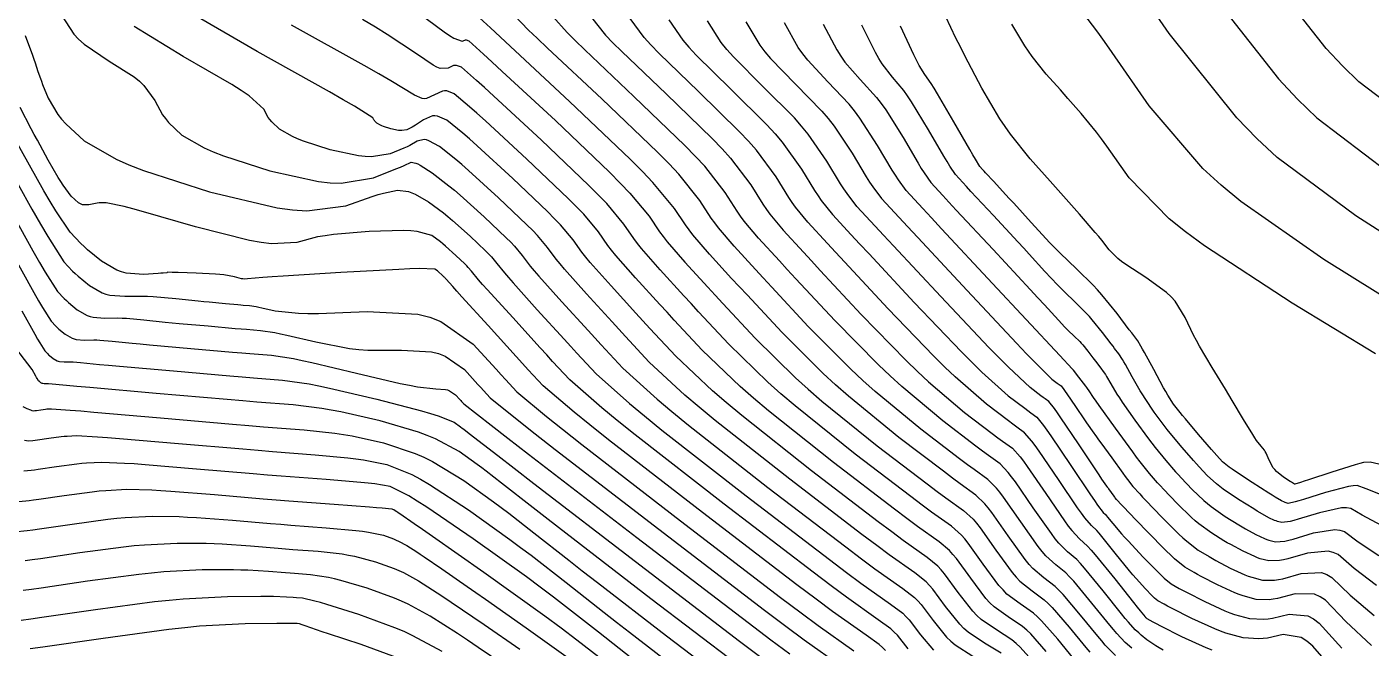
# Model space of a CAD drawing. Header units: metres. Extents: x 837475 to 838479, y 1189012 to 1191015.
# Drawn here: x 837939.6 to 837990.9, y 1189090.2 to 1189113.9 of the extents above; entities that cross this region are included whole.
import ezdxf

# ---------------------------------------------------------------- set-up
doc = ezdxf.new("R2010")
doc.units = ezdxf.units.M
doc.header["$LTSCALE"] = 0.3
doc.layers.add('COTAS 10', color=1, linetype='Continuous')
doc.layers.add('COTAS INT', color=252, linetype='Continuous')

msp = doc.modelspace()

# ---------------------------------------------------------------- linework, layer by layer
at = {"layer": 'COTAS 10'}
for points in [[(837979.563, 1189089.836), (837978.946, 1189090.579), (837978.332, 1189091.284), (837978.174, 1189091.439), (837978.021, 1189091.577), (837977.515, 1189091.928), (837977.012, 1189092.305), (837976.861, 1189092.459), (837976.706, 1189092.634), (837976.105, 1189093.443), (837975.535, 1189094.242), (837975.399, 1189094.411), (837975.272, 1189094.556), (837974.894, 1189094.892), (837974.14, 1189095.427), (837973.776, 1189095.698), (837973.345, 1189096.023), (837971.23, 1189097.641), (837968.937, 1189099.48), (837968.393, 1189099.944), (837967.89, 1189100.389), (837966.404, 1189101.833), (837965.257, 1189103.069), (837964.968, 1189103.382), (837964.691, 1189103.683), (837963.792, 1189104.665), (837963.081, 1189105.481), (837962.923, 1189105.677), (837962.78, 1189105.861), (837962.403, 1189106.416), (837961.755, 1189107.195), (837961.442, 1189107.52), (837961.072, 1189107.891), (837959.251, 1189109.626), (837957.448, 1189111.294), (837957.088, 1189111.623), (837956.789, 1189111.894), (837956.212, 1189112.395), (837956.024, 1189112.467), (837955.97, 1189112.468), (837955.915, 1189112.46), (837955.711, 1189112.364), (837955.398, 1189112.356), (837955.274, 1189112.403), (837955.135, 1189112.473), (837954.496, 1189112.904), (837953.38, 1189113.651), (837952.939, 1189113.92), (837952.44, 1189114.215)], [(837961.172, 1189114.295), (837961.711, 1189113.627), (837961.991, 1189113.334), (837962.329, 1189112.994), (837964.024, 1189111.378), (837965.775, 1189109.678), (837966.148, 1189109.286), (837966.473, 1189108.927), (837967.242, 1189107.916), (837967.707, 1189107.169), (837967.841, 1189106.977), (837967.976, 1189106.793), (837968.48, 1189106.18), (837969.251, 1189105.342), (837969.554, 1189105.014), (837969.896, 1189104.645), (837971.456, 1189102.968), (837973.163, 1189101.211), (837973.598, 1189100.791), (837974.017, 1189100.401), (837975.394, 1189099.233), (837976.447, 1189098.427), (837976.661, 1189098.266), (837976.842, 1189098.131), (837977.217, 1189097.864), (837977.509, 1189097.543), (837977.637, 1189097.373), (837977.785, 1189097.167), (837978.493, 1189096.134), (837979.202, 1189095.103), (837979.351, 1189094.899), (837979.48, 1189094.73), (837979.777, 1189094.416), (837980.083, 1189094.131), (837980.218, 1189093.98), (837980.374, 1189093.798), (837981.119, 1189092.882), (837981.836, 1189091.979), (837981.974, 1189091.805), (837982.086, 1189091.664), (837982.275, 1189091.432), (837982.298, 1189091.412), (837982.306, 1189091.406), (837982.314, 1189091.399), (837982.35, 1189091.369), (837982.575, 1189091.245), (837982.703, 1189091.178), (837982.86, 1189091.097), (837983.663, 1189090.688), (837984.588, 1189090.264), (837984.821, 1189090.174)], [(837991.1, 1189092.627), (837990.244, 1189093.279), (837989.64, 1189093.817), (837989.452, 1189093.895), (837989.255, 1189093.943), (837988.465, 1189093.861), (837987.724, 1189093.645), (837987.557, 1189093.608), (837987.406, 1189093.581), (837987.001, 1189093.566), (837986.669, 1189093.653), (837986.565, 1189093.69), (837986.455, 1189093.733), (837986.015, 1189093.936), (837985.543, 1189094.188), (837985.412, 1189094.261), (837985.282, 1189094.337), (837984.816, 1189094.624), (837984.33, 1189094.98), (837984.189, 1189095.099), (837984.044, 1189095.227), (837983.494, 1189095.764), (837982.985, 1189096.3), (837982.866, 1189096.428), (837982.756, 1189096.547), (837982.44, 1189096.902), (837982.088, 1189097.348), (837981.955, 1189097.525), (837981.807, 1189097.724), (837981.147, 1189098.636), (837980.532, 1189099.498), (837980.413, 1189099.667), (837980.316, 1189099.805), (837980.148, 1189100.049), (837980.085, 1189100.141), (837980.054, 1189100.182), (837980.018, 1189100.231), (837979.836, 1189100.468), (837979.658, 1189100.697), (837979.595, 1189100.778), (837979.545, 1189100.842), (837979.536, 1189100.853), (837979.534, 1189100.856), (837979.531, 1189100.858), (837979.522, 1189100.867), (837979.513, 1189100.877), (837979.51, 1189100.879), (837979.507, 1189100.882), (837979.497, 1189100.894), (837979.025, 1189101.401), (837976.463, 1189104.151), (837974.519, 1189106.24), (837974.13, 1189106.659), (837973.805, 1189107.008), (837973.168, 1189107.696), (837972.87, 1189108.104), (837972.759, 1189108.277), (837972.635, 1189108.477), (837972.081, 1189109.415), (837971.404, 1189110.461), (837971.202, 1189110.729), (837970.993, 1189110.987), (837970.186, 1189111.839), (837969.416, 1189112.663), (837969.23, 1189112.904), (837969.057, 1189113.151), (837968.533, 1189114.086)], [(837991.063, 1189101.466), (837987.88, 1189103.404), (837984.541, 1189105.583), (837983.823, 1189106.116), (837983.195, 1189106.619), (837981.673, 1189108.179), (837980.822, 1189109.383), (837980.617, 1189109.662), (837980.425, 1189109.916), (837979.843, 1189110.635), (837979.337, 1189111.207), (837979.193, 1189111.369), (837979.047, 1189111.533), (837978.508, 1189112.137), (837977.972, 1189112.804), (837977.829, 1189113.007), (837977.689, 1189113.217), (837977.201, 1189114.045)], [(837939.575, 1189113.609), (837939.854, 1189112.861), (837939.911, 1189112.703), (837939.96, 1189112.565), (837940.067, 1189112.24), (837940.159, 1189111.968), (837940.199, 1189111.863), (837940.245, 1189111.745), (837940.463, 1189111.213), (837940.829, 1189110.59), (837940.969, 1189110.414), (837941.125, 1189110.237), (837941.826, 1189109.585), (837943.051, 1189108.886), (837943.537, 1189108.678), (837944.087, 1189108.465), (837946.602, 1189107.643), (837949.183, 1189107.037), (837949.775, 1189106.96), (837950.313, 1189106.921), (837951.812, 1189107.109), (837952.813, 1189107.47), (837953.038, 1189107.541), (837953.24, 1189107.599), (837953.779, 1189107.705), (837954.196, 1189107.652), (837954.322, 1189107.61), (837954.452, 1189107.557), (837954.956, 1189107.267), (837955.524, 1189106.842), (837955.693, 1189106.705), (837955.868, 1189106.558), (837956.544, 1189105.955), (837957.133, 1189105.394), (837957.253, 1189105.274), (837957.354, 1189105.169), (837957.563, 1189104.917), (837957.853, 1189104.553), (837958.004, 1189104.377), (837958.187, 1189104.17), (837959.105, 1189103.149), (837960.131, 1189102.024), (837960.381, 1189101.75), (837960.618, 1189101.492), (837961.352, 1189100.698), (837962.617, 1189099.567), (837963.189, 1189099.097), (837963.857, 1189098.559), (837967.066, 1189096.049), (837970.244, 1189093.619), (837970.891, 1189093.131), (837971.437, 1189092.723), (837972.571, 1189091.92), (837973.036, 1189091.57), (837973.161, 1189091.449), (837973.284, 1189091.317), (837973.718, 1189090.752), (837974.21, 1189090.164)], [(837939.056, 1189105.343), (837939.913, 1189103.803), (837940.091, 1189103.492), (837940.242, 1189103.232), (837940.575, 1189102.711), (837940.755, 1189102.517), (837940.812, 1189102.464), (837940.87, 1189102.41), (837941.104, 1189102.217), (837941.369, 1189102.065), (837941.447, 1189102.037), (837941.528, 1189102.016), (837941.837, 1189101.994), (837942.196, 1189101.999), (837942.309, 1189101.995), (837942.426, 1189101.989), (837942.898, 1189101.948), (837943.666, 1189101.872), (837943.971, 1189101.843), (837944.316, 1189101.812), (837945.895, 1189101.671), (837947.486, 1189101.533), (837947.838, 1189101.503), (837948.152, 1189101.477), (837948.969, 1189101.412), (837949.811, 1189101.283), (837950.142, 1189101.216), (837950.515, 1189101.135), (837952.213, 1189100.73), (837953.878, 1189100.339), (837954.23, 1189100.266), (837954.535, 1189100.209), (837955.242, 1189100.132), (837955.6, 1189100.112), (837955.685, 1189100.09), (837955.763, 1189100.061), (837955.992, 1189099.9), (837956.153, 1189099.723), (837956.189, 1189099.684), (837956.22, 1189099.65), (837956.3, 1189099.563), (837957.345, 1189098.745), (837957.985, 1189098.25), (837958.776, 1189097.638), (837962.902, 1189094.457), (837967.142, 1189091.214), (837968.006, 1189090.563), (837968.735, 1189090.019)], [(837963.012, 1189089.599), (837961.445, 1189090.847), (837959.724, 1189092.185), (837959.213, 1189092.568), (837958.688, 1189092.956), (837956.666, 1189094.404), (837954.891, 1189095.614), (837954.522, 1189095.853), (837954.205, 1189096.05), (837953.502, 1189096.412), (837952.908, 1189096.506), (837952.66, 1189096.534), (837952.376, 1189096.562), (837951.05, 1189096.67), (837949.343, 1189096.8), (837948.819, 1189096.842), (837948.272, 1189096.887), (837946.11, 1189097.072), (837944.153, 1189097.234), (837943.735, 1189097.265), (837943.37, 1189097.289), (837942.501, 1189097.324), (837941.921, 1189097.295), (837941.738, 1189097.278), (837941.546, 1189097.258), (837940.774, 1189097.155), (837940.076, 1189097.052), (837939.93, 1189097.032), (837939.805, 1189097.016), (837939.525, 1189096.989)], [(837955.475, 1189090.119), (837954.364, 1189090.716), (837954.027, 1189090.871), (837953.676, 1189091.02), (837952.302, 1189091.521), (837951.085, 1189091.902), (837950.834, 1189091.976), (837950.62, 1189092.037), (837950.155, 1189092.142), (837949.926, 1189092.159), (837949.794, 1189092.169), (837949.547, 1189092.19), (837949.048, 1189092.205), (837948.822, 1189092.207), (837948.559, 1189092.207), (837947.293, 1189092.198), (837945.6, 1189092.112), (837945.068, 1189092.064), (837944.508, 1189092.005), (837942.258, 1189091.704), (837940.22, 1189091.404), (837939.795, 1189091.346), (837939.43, 1189091.299)]]:
    msp.add_lwpolyline(points, dxfattribs=at)
at = {"layer": 'COTAS INT'}
for points in [[(837993.206, 1189104.877), (837990.314, 1189106.736), (837987.315, 1189108.958), (837986.533, 1189109.686), (837985.772, 1189110.464), (837983.197, 1189113.681), (837981.22, 1189116.546)], [(837992.748, 1189110.069), (837990.431, 1189111.836), (837989.8, 1189112.446), (837989.175, 1189113.11), (837986.954, 1189115.943)], [(837984.766, 1189115.263), (837987.358, 1189111.954), (837988.089, 1189111.179), (837988.825, 1189110.466), (837991.531, 1189108.403)], [(837940.965, 1189114.383), (837941.433, 1189113.658), (837941.618, 1189113.466), (837941.828, 1189113.279), (837942.788, 1189112.634), (837943.734, 1189112.027), (837943.935, 1189111.862), (837944.11, 1189111.699), (837944.519, 1189111.125), (837944.821, 1189110.581), (837944.928, 1189110.437), (837945.044, 1189110.296), (837945.548, 1189109.812), (837946.41, 1189109.32), (837946.752, 1189109.174), (837947.138, 1189109.024), (837948.907, 1189108.446), (837950.767, 1189108.037), (837951.212, 1189107.994), (837951.625, 1189107.98), (837952.864, 1189108.184), (837953.716, 1189108.517), (837953.885, 1189108.586), (837954.026, 1189108.644), (837954.296, 1189108.771), (837954.47, 1189108.745), (837954.55, 1189108.708), (837954.644, 1189108.657), (837955.1, 1189108.366), (837955.737, 1189107.88), (837955.945, 1189107.707), (837956.168, 1189107.516), (837957.086, 1189106.689), (837957.921, 1189105.893), (837958.091, 1189105.723), (837958.234, 1189105.574), (837958.531, 1189105.217), (837958.838, 1189104.815), (837958.988, 1189104.637), (837959.166, 1189104.432), (837960.042, 1189103.452), (837961.043, 1189102.355), (837961.299, 1189102.076), (837961.546, 1189101.807), (837962.362, 1189100.925), (837963.672, 1189099.732), (837964.23, 1189099.267), (837964.873, 1189098.743), (837967.899, 1189096.367), (837970.864, 1189094.099), (837971.468, 1189093.644), (837971.978, 1189093.264), (837973.035, 1189092.514), (837973.483, 1189092.167), (837973.608, 1189092.041), (837973.735, 1189091.902), (837974.195, 1189091.29), (837974.709, 1189090.658), (837974.869, 1189090.507), (837975.037, 1189090.365), (837975.705, 1189089.938)], [(837978.076, 1189089.658), (837977.515, 1189090.279), (837977.356, 1189090.423), (837977.197, 1189090.555), (837976.61, 1189090.933), (837976.024, 1189091.335), (837975.865, 1189091.483), (837975.708, 1189091.646), (837975.15, 1189092.366), (837974.635, 1189093.072), (837974.504, 1189093.226), (837974.378, 1189093.362), (837973.965, 1189093.703), (837973.059, 1189094.345), (837972.622, 1189094.671), (837972.105, 1189095.061), (837969.564, 1189097.004), (837966.905, 1189099.112), (837966.312, 1189099.605), (837965.781, 1189100.06), (837964.383, 1189101.379), (837963.401, 1189102.438), (837963.133, 1189102.729), (837962.867, 1189103.019), (837961.917, 1189104.058), (837961.124, 1189104.956), (837960.955, 1189105.157), (837960.809, 1189105.338), (837960.467, 1189105.816), (837959.995, 1189106.385), (837959.766, 1189106.621), (837959.496, 1189106.892), (837958.168, 1189108.158), (837956.808, 1189109.405), (837956.517, 1189109.665), (837956.263, 1189109.887), (837955.656, 1189110.381), (837955.297, 1189110.536), (837955.2, 1189110.545), (837955.104, 1189110.539), (837954.766, 1189110.396), (837954.467, 1189110.192), (837954.396, 1189110.148), (837954.33, 1189110.109), (837954.135, 1189110.012), (837953.942, 1189109.98), (837953.877, 1189109.982), (837953.808, 1189109.989), (837953.517, 1189110.053), (837953.241, 1189110.143), (837953.181, 1189110.166), (837953.127, 1189110.189), (837952.993, 1189110.266), (837952.914, 1189110.342), (837952.896, 1189110.364), (837952.879, 1189110.386), (837952.832, 1189110.471), (837952.134, 1189110.911), (837951.707, 1189111.157), (837951.179, 1189111.458), (837948.426, 1189112.992), (837945.636, 1189114.617)], [(837954.574, 1189114.47), (837955.558, 1189113.742), (837955.755, 1189113.61), (837955.919, 1189113.507), (837956.238, 1189113.387), (837956.34, 1189113.435), (837956.368, 1189113.439), (837956.395, 1189113.439), (837956.489, 1189113.403), (837957.052, 1189112.898), (837957.374, 1189112.602), (837957.768, 1189112.238), (837959.793, 1189110.361), (837961.859, 1189108.391), (837962.28, 1189107.969), (837962.635, 1189107.6), (837963.37, 1189106.716), (837963.766, 1189106.122), (837963.906, 1189105.937), (837964.06, 1189105.743), (837964.73, 1189104.968), (837965.603, 1189104.015), (837965.885, 1189103.708), (837966.185, 1189103.384), (837967.414, 1189102.06), (837968.945, 1189100.553), (837969.434, 1189100.114), (837969.953, 1189099.664), (837972.063, 1189097.959), (837973.965, 1189096.504), (837974.353, 1189096.212), (837974.68, 1189095.968), (837975.359, 1189095.486), (837975.72, 1189095.154), (837975.846, 1189095.003), (837975.985, 1189094.827), (837976.583, 1189093.981), (837977.205, 1189093.127), (837977.359, 1189092.947), (837977.505, 1189092.79), (837977.967, 1189092.426), (837978.434, 1189092.088), (837978.583, 1189091.947), (837978.74, 1189091.787), (837979.38, 1189091.04), (837980.017, 1189090.265), (837980.173, 1189090.087)], [(837981.147, 1189089.963), (837980.761, 1189090.36), (837980.623, 1189090.516), (837980.472, 1189090.693), (837979.815, 1189091.5), (837979.149, 1189092.29), (837978.992, 1189092.455), (837978.846, 1189092.598), (837978.42, 1189092.924), (837977.999, 1189093.275), (837977.857, 1189093.435), (837977.704, 1189093.621), (837977.06, 1189094.519), (837976.435, 1189095.412), (837976.294, 1189095.595), (837976.167, 1189095.751), (837975.823, 1189096.081), (837975.221, 1189096.508), (837974.93, 1189096.725), (837974.586, 1189096.985), (837972.895, 1189098.277), (837970.969, 1189099.848), (837970.475, 1189100.283), (837969.999, 1189100.718), (837968.425, 1189102.287), (837967.113, 1189103.699), (837966.802, 1189104.035), (837966.515, 1189104.346), (837965.668, 1189105.271), (837965.039, 1189106.006), (837964.89, 1189106.197), (837964.751, 1189106.384), (837964.338, 1189107.016), (837963.516, 1189108.006), (837963.118, 1189108.418), (837962.647, 1189108.89), (837960.334, 1189111.095), (837957.315, 1189113.901), (837956.767, 1189114.41)], [(837981.775, 1189090.235), (837981.523, 1189090.453), (837981.203, 1189090.795), (837981.073, 1189090.946), (837980.927, 1189091.122), (837980.25, 1189091.961), (837979.557, 1189092.792), (837979.4, 1189092.964), (837979.259, 1189093.109), (837978.872, 1189093.421), (837978.493, 1189093.76), (837978.355, 1189093.923), (837978.203, 1189094.115), (837977.538, 1189095.058), (837976.885, 1189095.997), (837976.742, 1189096.188), (837976.614, 1189096.348), (837976.288, 1189096.675), (837975.761, 1189097.049), (837975.507, 1189097.239), (837975.206, 1189097.466), (837973.728, 1189098.596), (837971.985, 1189100.032), (837971.516, 1189100.453), (837971.054, 1189100.882), (837969.435, 1189102.514), (837968.041, 1189104.015), (837967.72, 1189104.361), (837967.427, 1189104.678), (837966.605, 1189105.574), (837966.018, 1189106.268), (837965.873, 1189106.457), (837965.736, 1189106.646), (837965.306, 1189107.316), (837964.501, 1189108.314), (837964.127, 1189108.708), (837963.688, 1189109.154), (837961.56, 1189111.193), (837959.495, 1189113.126), (837959.096, 1189113.506), (837958.772, 1189113.817), (837958.227, 1189114.379)], [(837982.965, 1189090.169), (837982.819, 1189090.252), (837982.689, 1189090.33), (837982.348, 1189090.563), (837982.134, 1189090.742), (837982.083, 1189090.784), (837982.036, 1189090.824), (837981.899, 1189090.942), (837981.644, 1189091.23), (837981.524, 1189091.376), (837981.381, 1189091.55), (837980.685, 1189092.421), (837979.966, 1189093.295), (837979.809, 1189093.472), (837979.671, 1189093.62), (837979.325, 1189093.919), (837978.987, 1189094.245), (837978.853, 1189094.411), (837978.703, 1189094.609), (837978.015, 1189095.596), (837977.335, 1189096.582), (837977.189, 1189096.78), (837977.062, 1189096.945), (837976.753, 1189097.27), (837976.302, 1189097.59), (837976.084, 1189097.752), (837975.826, 1189097.946), (837974.561, 1189098.914), (837973.001, 1189100.217), (837972.557, 1189100.622), (837972.108, 1189101.047), (837970.445, 1189102.741), (837968.968, 1189104.33), (837968.637, 1189104.688), (837968.339, 1189105.01), (837967.543, 1189105.877), (837966.997, 1189106.53), (837966.857, 1189106.717), (837966.722, 1189106.907), (837966.274, 1189107.616), (837965.487, 1189108.62), (837965.138, 1189108.997), (837964.732, 1189109.416), (837962.792, 1189111.286), (837960.912, 1189113.06), (837960.544, 1189113.42), (837960.241, 1189113.722), (837959.7, 1189114.337)], [(837991.47, 1189097.2), (837990.859, 1189097.334), (837990.604, 1189097.317), (837990.461, 1189097.283), (837990.286, 1189097.235), (837989.393, 1189096.956), (837988.508, 1189096.663), (837988.339, 1189096.608), (837988.203, 1189096.563), (837987.984, 1189096.492), (837987.979, 1189096.494), (837987.977, 1189096.494), (837987.975, 1189096.495), (837987.968, 1189096.498), (837987.901, 1189096.541), (837987.861, 1189096.566), (837987.812, 1189096.597), (837987.56, 1189096.759), (837987.285, 1189096.981), (837987.222, 1189097.05), (837987.166, 1189097.122), (837987.009, 1189097.409), (837986.89, 1189097.678), (837986.857, 1189097.739), (837986.824, 1189097.793), (837986.704, 1189097.94), (837986.528, 1189098.163), (837986.46, 1189098.265), (837986.383, 1189098.384), (837986.034, 1189098.962), (837985.603, 1189099.687), (837985.475, 1189099.899), (837985.342, 1189100.116), (837984.83, 1189100.942), (837984.346, 1189101.758), (837984.231, 1189101.969), (837984.125, 1189102.173), (837983.808, 1189102.855), (837983.419, 1189103.477), (837983.267, 1189103.644), (837983.095, 1189103.807), (837982.312, 1189104.376), (837981.543, 1189104.873), (837981.381, 1189104.991), (837981.239, 1189105.101), (837980.911, 1189105.428), (837980.623, 1189105.802), (837980.508, 1189105.942), (837980.377, 1189106.097), (837979.779, 1189106.788), (837979.065, 1189107.596), (837978.861, 1189107.825), (837978.656, 1189108.056), (837977.895, 1189108.908), (837977.14, 1189109.848), (837976.938, 1189110.134), (837976.74, 1189110.432), (837976.051, 1189111.599), (837975.406, 1189112.834), (837975.235, 1189113.174), (837975.068, 1189113.513), (837974.491, 1189114.732)], [(837992.134, 1189103.172), (837989.097, 1189105.07), (837985.928, 1189107.271), (837985.178, 1189107.901), (837984.483, 1189108.541), (837982.435, 1189110.93), (837981.021, 1189112.965), (837980.726, 1189113.381), (837980.473, 1189113.735), (837979.908, 1189114.481)], [(837976.784, 1189090.044), (837976.157, 1189090.435), (837975.531, 1189090.85), (837975.367, 1189090.995), (837975.209, 1189091.152), (837974.673, 1189091.828), (837974.185, 1189092.487), (837974.056, 1189092.634), (837973.93, 1189092.765), (837973.5, 1189093.109), (837972.518, 1189093.805), (837972.045, 1189094.158), (837971.484, 1189094.58), (837968.732, 1189096.686), (837965.889, 1189098.927), (837965.271, 1189099.436), (837964.726, 1189099.896), (837963.373, 1189101.152), (837962.473, 1189102.123), (837962.216, 1189102.403), (837961.955, 1189102.687), (837960.98, 1189103.755), (837960.145, 1189104.694), (837959.972, 1189104.897), (837959.824, 1189105.076), (837959.499, 1189105.517), (837959.114, 1189105.979), (837958.929, 1189106.172), (837958.708, 1189106.393), (837957.627, 1189107.423), (837956.488, 1189108.461), (837956.231, 1189108.686), (837956, 1189108.884), (837955.378, 1189109.373), (837954.971, 1189109.597), (837954.875, 1189109.626), (837954.787, 1189109.642), (837954.531, 1189109.584), (837954.247, 1189109.418), (837954.141, 1189109.367), (837954.023, 1189109.313), (837953.5, 1189109.098), (837952.784, 1189108.98), (837952.544, 1189108.988), (837952.287, 1189109.013), (837951.212, 1189109.249), (837950.19, 1189109.584), (837949.966, 1189109.67), (837949.769, 1189109.755), (837949.271, 1189110.039), (837948.979, 1189110.319), (837948.912, 1189110.4), (837948.85, 1189110.483), (837948.676, 1189110.798), (837948.122, 1189111.305), (837947.821, 1189111.51), (837947.457, 1189111.742), (837945.607, 1189112.813), (837943.732, 1189113.948)], [(837978.511, 1189090.118), (837977.923, 1189090.781), (837977.765, 1189090.931), (837977.609, 1189091.066), (837977.062, 1189091.431), (837976.518, 1189091.82), (837976.363, 1189091.971), (837976.207, 1189092.14), (837975.628, 1189092.905), (837975.085, 1189093.657), (837974.951, 1189093.818), (837974.825, 1189093.959), (837974.429, 1189094.297), (837973.599, 1189094.886), (837973.199, 1189095.185), (837972.725, 1189095.542), (837970.397, 1189097.322), (837967.921, 1189099.296), (837967.353, 1189099.775), (837966.836, 1189100.225), (837965.393, 1189101.606), (837964.329, 1189102.753), (837964.051, 1189103.055), (837963.779, 1189103.351), (837962.855, 1189104.362), (837962.103, 1189105.219), (837961.939, 1189105.417), (837961.795, 1189105.599), (837961.435, 1189106.116), (837960.875, 1189106.79), (837960.604, 1189107.07), (837960.284, 1189107.392), (837958.71, 1189108.892), (837957.128, 1189110.349), (837956.803, 1189110.644), (837956.526, 1189110.891), (837955.934, 1189111.388), (837955.652, 1189111.496), (837955.572, 1189111.497), (837955.49, 1189111.486), (837955.185, 1189111.342), (837954.877, 1189111.204), (837954.794, 1189111.197), (837954.711, 1189111.203), (837954.419, 1189111.337), (837953.526, 1189111.881), (837953.065, 1189112.145), (837952.511, 1189112.459), (837949.737, 1189114.004)], [(837989.629, 1189089.224), (837988.677, 1189090.316), (837988.444, 1189090.507), (837988.224, 1189090.651), (837987.538, 1189090.766), (837986.939, 1189090.626), (837986.774, 1189090.607), (837986.61, 1189090.598), (837986.018, 1189090.639), (837985.359, 1189090.812), (837985.152, 1189090.886), (837984.935, 1189090.972), (837984.062, 1189091.374), (837983.29, 1189091.767), (837983.136, 1189091.846), (837983.008, 1189091.912), (837982.761, 1189092.046), (837982.641, 1189092.146), (837982.593, 1189092.191), (837982.538, 1189092.244), (837982.287, 1189092.5), (837981.931, 1189092.896), (837981.811, 1189093.038), (837981.682, 1189093.193), (837981.136, 1189093.869), (837980.628, 1189094.496), (837980.522, 1189094.62), (837980.432, 1189094.722), (837980.23, 1189094.914), (837979.974, 1189095.215), (837979.849, 1189095.387), (837979.701, 1189095.597), (837978.97, 1189096.672), (837978.236, 1189097.752), (837978.084, 1189097.965), (837977.956, 1189098.14), (837977.682, 1189098.459), (837977.382, 1189098.671), (837977.238, 1189098.779), (837977.067, 1189098.908), (837976.226, 1189099.551), (837975.033, 1189100.585), (837974.639, 1189100.961), (837974.217, 1189101.375), (837972.466, 1189103.195), (837970.824, 1189104.961), (837970.472, 1189105.341), (837970.163, 1189105.674), (837969.418, 1189106.484), (837968.955, 1189107.055), (837968.824, 1189107.237), (837968.693, 1189107.43), (837968.21, 1189108.216), (837967.459, 1189109.234), (837967.159, 1189109.574), (837966.819, 1189109.94), (837965.256, 1189111.47), (837963.746, 1189112.928), (837963.439, 1189113.248), (837963.18, 1189113.531), (837962.644, 1189114.253)], [(837964.116, 1189114.211), (837964.649, 1189113.436), (837964.887, 1189113.162), (837965.164, 1189112.862), (837966.489, 1189111.562), (837967.862, 1189110.202), (837968.17, 1189109.863), (837968.445, 1189109.541), (837969.178, 1189108.515), (837969.678, 1189107.692), (837969.808, 1189107.497), (837969.934, 1189107.317), (837970.355, 1189106.787), (837971.075, 1189106.006), (837971.389, 1189105.667), (837971.752, 1189105.276), (837973.477, 1189103.422), (837975.272, 1189101.54), (837975.68, 1189101.13), (837976.049, 1189100.769), (837977.059, 1189099.869), (837977.687, 1189099.389), (837977.923, 1189099.212), (837978.147, 1189099.053), (837978.403, 1189098.737), (837978.532, 1189098.557), (837978.686, 1189098.338), (837979.448, 1189097.211), (837980.2, 1189096.09), (837980.347, 1189095.875), (837980.468, 1189095.7), (837980.682, 1189095.412), (837980.764, 1189095.334), (837980.801, 1189095.292), (837980.844, 1189095.242), (837981.049, 1189094.989), (837981.376, 1189094.605), (837981.496, 1189094.472), (837981.627, 1189094.328), (837982.208, 1189093.713), (837982.774, 1189093.137), (837982.897, 1189093.017), (837983.005, 1189092.915), (837983.275, 1189092.69), (837983.576, 1189092.518), (837983.705, 1189092.45), (837983.853, 1189092.372), (837984.55, 1189092.015), (837985.315, 1189091.662), (837985.505, 1189091.587), (837985.686, 1189091.522), (837986.263, 1189091.371), (837986.809, 1189091.344), (837986.97, 1189091.358), (837987.135, 1189091.38), (837987.77, 1189091.54), (837988.481, 1189091.474), (837988.696, 1189091.354), (837988.918, 1189091.191), (837989.782, 1189090.237)], [(837990.915, 1189090.341), (837989.936, 1189091.251), (837989.159, 1189092.066), (837988.948, 1189092.201), (837988.739, 1189092.297), (837988.001, 1189092.314), (837987.331, 1189092.135), (837987.165, 1189092.108), (837987.008, 1189092.089), (837986.509, 1189092.102), (837986.014, 1189092.233), (837985.858, 1189092.288), (837985.695, 1189092.352), (837985.039, 1189092.655), (837984.416, 1189092.977), (837984.274, 1189093.054), (837984.145, 1189093.125), (837983.788, 1189093.335), (837983.401, 1189093.651), (837983.253, 1189093.789), (837983.087, 1189093.948), (837982.339, 1189094.707), (837981.636, 1189095.439), (837981.5, 1189095.582), (837981.387, 1189095.7), (837981.19, 1189095.909), (837981.139, 1189095.974), (837981.119, 1189096.001), (837981.096, 1189096.032), (837980.994, 1189096.173), (837980.894, 1189096.313), (837980.873, 1189096.342), (837980.854, 1189096.367), (837980.813, 1189096.424), (837980.634, 1189096.688), (837980.529, 1189096.845), (837980.4, 1189097.037), (837979.737, 1189098.031), (837979.066, 1189099.027), (837978.933, 1189099.22), (837978.822, 1189099.378), (837978.612, 1189099.648), (837978.463, 1189099.753), (837978.392, 1189099.806), (837978.307, 1189099.87), (837977.892, 1189100.188), (837977.065, 1189100.953), (837976.721, 1189101.3), (837976.326, 1189101.704), (837974.487, 1189103.649), (837972.68, 1189105.591), (837972.306, 1189105.994), (837971.987, 1189106.337), (837971.293, 1189107.09), (837970.913, 1189107.579), (837970.792, 1189107.757), (837970.664, 1189107.954), (837970.146, 1189108.815), (837969.432, 1189109.848), (837969.18, 1189110.152), (837968.906, 1189110.463), (837967.721, 1189111.654), (837966.581, 1189112.796), (837966.335, 1189113.076), (837966.119, 1189113.341), (837965.588, 1189114.17)], [(837967.061, 1189114.128), (837967.588, 1189113.246), (837967.783, 1189112.99), (837967.998, 1189112.73), (837968.953, 1189111.747), (837969.949, 1189110.725), (837970.191, 1189110.44), (837970.418, 1189110.155), (837971.113, 1189109.115), (837971.649, 1189108.215), (837971.775, 1189108.017), (837971.892, 1189107.842), (837972.231, 1189107.393), (837972.899, 1189106.669), (837973.223, 1189106.32), (837973.608, 1189105.907), (837975.497, 1189103.876), (837977.381, 1189101.868), (837977.762, 1189101.469), (837978.081, 1189101.138), (837978.725, 1189100.506), (837978.928, 1189100.351), (837978.969, 1189100.32), (837979.004, 1189100.294), (837979.076, 1189100.242), (837979.179, 1189100.11), (837979.233, 1189100.033), (837979.298, 1189099.939), (837979.626, 1189099.453), (837979.966, 1189098.946), (837980.04, 1189098.838), (837980.104, 1189098.745), (837980.258, 1189098.529), (837980.43, 1189098.295), (837980.505, 1189098.192), (837980.592, 1189098.072), (837981.005, 1189097.496), (837981.427, 1189096.912), (837981.52, 1189096.786), (837981.603, 1189096.675), (837981.815, 1189096.405), (837982.072, 1189096.123), (837982.183, 1189096.005), (837982.311, 1189095.87), (837982.916, 1189095.235), (837983.565, 1189094.588), (837983.721, 1189094.444), (837983.866, 1189094.315), (837984.302, 1189093.979), (837984.714, 1189093.731), (837984.843, 1189093.657), (837984.979, 1189093.582), (837985.527, 1189093.296), (837986.075, 1189093.043), (837986.211, 1189092.989), (837986.341, 1189092.943), (837986.755, 1189092.834), (837987.207, 1189092.835), (837987.361, 1189092.858), (837987.528, 1189092.89), (837988.233, 1189093.087), (837988.997, 1189093.12), (837989.2, 1189093.048), (837989.4, 1189092.941), (837990.09, 1189092.265), (837991.008, 1189091.484)], [(837970.005, 1189114.044), (837970.526, 1189113.056), (837970.678, 1189112.818), (837970.833, 1189112.597), (837971.418, 1189111.931), (837972.036, 1189111.249), (837972.212, 1189111.018), (837972.39, 1189110.768), (837973.049, 1189109.715), (837973.62, 1189108.738), (837973.743, 1189108.537), (837973.849, 1189108.366), (837974.106, 1189107.999), (837974.564, 1189107.504), (837974.798, 1189107.252), (837975.079, 1189106.95), (837976.479, 1189105.446), (837977.898, 1189103.92), (837978.191, 1189103.605), (837978.44, 1189103.336), (837978.976, 1189102.753), (837979.221, 1189102.489), (837979.287, 1189102.422), (837979.351, 1189102.357), (837979.574, 1189102.144), (837979.786, 1189101.935), (837979.844, 1189101.873), (837979.9, 1189101.809), (837980.1, 1189101.563), (837980.289, 1189101.315), (837980.339, 1189101.249), (837980.388, 1189101.186), (837980.557, 1189100.967), (837980.719, 1189100.74), (837980.763, 1189100.672), (837980.808, 1189100.6), (837980.968, 1189100.32), (837981.205, 1189099.928), (837981.299, 1189099.786), (837981.405, 1189099.629), (837981.886, 1189098.94), (837982.408, 1189098.227), (837982.539, 1189098.055), (837982.663, 1189097.893), (837983.065, 1189097.398), (837983.441, 1189096.971), (837983.549, 1189096.851), (837983.659, 1189096.731), (837984.071, 1189096.292), (837984.522, 1189095.866), (837984.656, 1189095.754), (837984.795, 1189095.644), (837985.33, 1189095.268), (837985.851, 1189094.943), (837985.982, 1189094.865), (837986.106, 1189094.793), (837986.503, 1189094.577), (837986.835, 1189094.424), (837986.918, 1189094.391), (837986.996, 1189094.363), (837987.247, 1189094.297), (837987.605, 1189094.326), (837987.752, 1189094.358), (837987.92, 1189094.399), (837988.697, 1189094.635), (837989.513, 1189094.766), (837989.704, 1189094.742), (837989.881, 1189094.692), (837990.397, 1189094.293), (837991.193, 1189093.77)], [(837991.285, 1189094.913), (837990.551, 1189095.307), (837990.122, 1189095.567), (837989.956, 1189095.589), (837989.77, 1189095.589), (837988.929, 1189095.408), (837988.116, 1189095.154), (837987.948, 1189095.108), (837987.805, 1189095.072), (837987.492, 1189095.029), (837987.324, 1189095.073), (837987.271, 1189095.092), (837987.215, 1189095.114), (837986.992, 1189095.217), (837986.669, 1189095.398), (837986.551, 1189095.469), (837986.42, 1189095.549), (837985.843, 1189095.912), (837985.26, 1189096.309), (837985.124, 1189096.409), (837985, 1189096.506), (837984.649, 1189096.821), (837984.333, 1189097.161), (837984.232, 1189097.274), (837984.125, 1189097.394), (837983.691, 1189097.895), (837983.239, 1189098.438), (837983.122, 1189098.585), (837983.008, 1189098.73), (837982.625, 1189099.245), (837982.277, 1189099.759), (837982.185, 1189099.905), (837982.095, 1189100.051), (837981.788, 1189100.592), (837981.53, 1189101.06), (837981.472, 1189101.161), (837981.42, 1189101.25), (837981.277, 1189101.466), (837981.117, 1189101.674), (837981.054, 1189101.757), (837980.982, 1189101.851), (837980.654, 1189102.284), (837980.264, 1189102.765), (837980.153, 1189102.89), (837980.041, 1189103.011), (837979.626, 1189103.42), (837979.189, 1189103.838), (837979.063, 1189103.965), (837978.935, 1189104.096), (837978.455, 1189104.613), (837977.855, 1189105.272), (837977.65, 1189105.495), (837977.429, 1189105.734), (837976.495, 1189106.741), (837975.638, 1189107.661), (837975.467, 1189107.845), (837975.324, 1189108), (837975.043, 1189108.303), (837974.828, 1189108.629), (837974.726, 1189108.797), (837974.606, 1189109), (837974.017, 1189110.015), (837973.376, 1189111.075), (837973.223, 1189111.306), (837973.08, 1189111.511), (837972.65, 1189112.023), (837972.25, 1189112.531), (837972.126, 1189112.733), (837971.996, 1189112.96), (837971.477, 1189114.002)], [(837991.378, 1189096.056), (837990.705, 1189096.321), (837990.363, 1189096.442), (837990.208, 1189096.436), (837990.028, 1189096.412), (837989.161, 1189096.182), (837988.312, 1189095.909), (837988.144, 1189095.858), (837988.004, 1189095.817), (837987.738, 1189095.761), (837987.651, 1189095.784), (837987.624, 1189095.793), (837987.595, 1189095.805), (837987.48, 1189095.858), (837987.232, 1189096.003), (837987.12, 1189096.073), (837986.989, 1189096.155), (837986.357, 1189096.557), (837985.724, 1189096.973), (837985.592, 1189097.065), (837985.479, 1189097.145), (837985.226, 1189097.35), (837985.007, 1189097.592), (837984.915, 1189097.697), (837984.81, 1189097.818), (837984.316, 1189098.391), (837983.815, 1189098.982), (837983.706, 1189099.115), (837983.609, 1189099.234), (837983.364, 1189099.55), (837983.149, 1189099.89), (837983.071, 1189100.024), (837982.985, 1189100.175), (837982.608, 1189100.863), (837982.253, 1189101.52), (837982.181, 1189101.65), (837982.121, 1189101.759), (837981.998, 1189101.966), (837981.847, 1189102.163), (837981.77, 1189102.265), (837981.676, 1189102.388), (837981.209, 1189103.004), (837980.628, 1189103.721), (837980.463, 1189103.907), (837980.296, 1189104.088), (837979.678, 1189104.697), (837979.027, 1189105.318), (837978.84, 1189105.507), (837978.649, 1189105.703), (837977.935, 1189106.472), (837977.269, 1189107.208), (837977.11, 1189107.384), (837976.961, 1189107.547), (837976.511, 1189108.036), (837976.198, 1189108.371), (837976.136, 1189108.439), (837976.083, 1189108.495), (837975.981, 1189108.606), (837975.807, 1189108.891), (837975.71, 1189109.057), (837975.591, 1189109.262), (837974.985, 1189110.315), (837974.362, 1189111.382), (837974.233, 1189111.595), (837974.123, 1189111.772), (837973.882, 1189112.115), (837973.667, 1189112.465), (837973.574, 1189112.647), (837973.465, 1189112.865), (837972.949, 1189113.961)], [(837973.24, 1189090.213), (837972.834, 1189090.732), (837972.713, 1189090.856), (837972.588, 1189090.973), (837972.106, 1189091.325), (837970.897, 1189092.182), (837970.314, 1189092.617), (837969.623, 1189093.138), (837966.233, 1189095.731), (837962.841, 1189098.375), (837962.148, 1189098.928), (837961.563, 1189099.403), (837960.341, 1189100.471), (837959.69, 1189101.177), (837959.464, 1189101.423), (837959.218, 1189101.692), (837958.167, 1189102.846), (837957.208, 1189103.907), (837957.021, 1189104.117), (837956.867, 1189104.291), (837956.595, 1189104.617), (837956.474, 1189104.763), (837956.415, 1189104.824), (837956.345, 1189104.894), (837956.003, 1189105.221), (837955.61, 1189105.571), (837955.508, 1189105.657), (837955.409, 1189105.737), (837955.079, 1189105.983), (837954.526, 1189106.137), (837954.287, 1189106.158), (837954.01, 1189106.17), (837952.7, 1189106.137), (837951.33, 1189106.015), (837951.016, 1189105.972), (837950.73, 1189105.924), (837949.932, 1189105.716), (837948.968, 1189105.664), (837948.577, 1189105.715), (837948.132, 1189105.794), (837946.078, 1189106.316), (837944.092, 1189106.886), (837943.69, 1189106.995), (837943.352, 1189107.084), (837942.664, 1189107.229), (837942.399, 1189107.222), (837942.328, 1189107.214), (837942.258, 1189107.204), (837942.01, 1189107.146), (837941.76, 1189107.153), (837941.688, 1189107.183), (837941.615, 1189107.226), (837941.34, 1189107.481), (837941.032, 1189107.895), (837940.938, 1189108.038), (837940.841, 1189108.194), (837940.457, 1189108.857), (837940.045, 1189109.616), (837939.929, 1189109.832), (837939.813, 1189110.05), (837939.388, 1189110.861)], [(837938.265, 1189109.813), (837939.84, 1189106.985), (837940.166, 1189106.415), (837940.445, 1189105.937), (837941.056, 1189104.979), (837941.388, 1189104.624), (837941.491, 1189104.525), (837941.598, 1189104.427), (837942.028, 1189104.071), (837942.515, 1189103.793), (837942.659, 1189103.742), (837942.807, 1189103.704), (837943.374, 1189103.663), (837944.034, 1189103.671), (837944.241, 1189103.664), (837944.457, 1189103.653), (837945.322, 1189103.578), (837946.179, 1189103.487), (837946.39, 1189103.465), (837946.59, 1189103.445), (837947.215, 1189103.387), (837947.692, 1189103.345), (837947.797, 1189103.336), (837947.891, 1189103.328), (837948.136, 1189103.309), (837948.388, 1189103.27), (837948.487, 1189103.25), (837948.599, 1189103.226), (837949.107, 1189103.105), (837950.005, 1189103.012), (837950.362, 1189103.006), (837950.765, 1189103.008), (837952.615, 1189103.086), (837954.547, 1189102.976), (837955.002, 1189102.859), (837955.424, 1189102.704), (837956.66, 1189101.834), (837957.531, 1189100.878), (837957.722, 1189100.669), (837957.891, 1189100.484), (837958.321, 1189100.017), (837959.454, 1189099.074), (837960.066, 1189098.589), (837960.808, 1189098.007), (837964.568, 1189095.094), (837968.383, 1189092.176), (837969.16, 1189091.59), (837969.816, 1189091.101), (837971.176, 1189090.136)], [(837972.384, 1189090.147), (837972.266, 1189090.264), (837972.141, 1189090.376), (837971.641, 1189090.731), (837970.356, 1189091.642), (837969.737, 1189092.104), (837969.003, 1189092.657), (837965.401, 1189095.412), (837961.824, 1189098.191), (837961.107, 1189098.758), (837960.508, 1189099.239), (837959.331, 1189100.244), (837958.762, 1189100.861), (837958.547, 1189101.097), (837958.306, 1189101.36), (837957.23, 1189102.543), (837956.229, 1189103.645), (837956.037, 1189103.857), (837955.882, 1189104.03), (837955.627, 1189104.317), (837955.593, 1189104.358), (837955.577, 1189104.375), (837955.557, 1189104.395), (837955.461, 1189104.486), (837955.351, 1189104.585), (837955.322, 1189104.609), (837955.295, 1189104.631), (837955.202, 1189104.7), (837954.6, 1189104.717), (837954.251, 1189104.706), (837953.824, 1189104.688), (837951.621, 1189104.569), (837949.421, 1189104.432), (837948.994, 1189104.403), (837948.647, 1189104.378), (837948.053, 1189104.322), (837947.93, 1189104.315), (837947.881, 1189104.322), (837947.825, 1189104.332), (837947.565, 1189104.398), (837947.154, 1189104.475), (837947.003, 1189104.492), (837946.836, 1189104.507), (837946.098, 1189104.546), (837945.417, 1189104.567), (837945.287, 1189104.571), (837945.182, 1189104.574), (837945.011, 1189104.577), (837945.003, 1189104.573), (837945, 1189104.572), (837944.997, 1189104.57), (837944.986, 1189104.561), (837944.841, 1189104.544), (837944.754, 1189104.537), (837944.647, 1189104.529), (837944.091, 1189104.494), (837943.427, 1189104.546), (837943.251, 1189104.594), (837943.079, 1189104.656), (837942.49, 1189104.999), (837941.963, 1189105.435), (837941.83, 1189105.556), (837941.704, 1189105.677), (837941.296, 1189106.113), (837940.75, 1189106.919), (837940.535, 1189107.273), (837940.294, 1189107.683), (837939.196, 1189109.636)], [(837938.66, 1189107.578), (837939.876, 1189105.394), (837940.128, 1189104.953), (837940.344, 1189104.584), (837940.815, 1189103.845), (837941.072, 1189103.571), (837941.151, 1189103.495), (837941.234, 1189103.419), (837941.566, 1189103.144), (837941.942, 1189102.929), (837942.053, 1189102.89), (837942.167, 1189102.86), (837942.606, 1189102.828), (837943.115, 1189102.835), (837943.275, 1189102.83), (837943.442, 1189102.821), (837944.11, 1189102.763), (837944.922, 1189102.679), (837945.18, 1189102.654), (837945.453, 1189102.629), (837946.555, 1189102.529), (837947.589, 1189102.439), (837947.818, 1189102.42), (837948.022, 1189102.403), (837948.552, 1189102.361), (837949.1, 1189102.277), (837949.315, 1189102.233), (837949.557, 1189102.181), (837950.66, 1189101.918), (837951.941, 1189101.675), (837952.296, 1189101.636), (837952.65, 1189101.609), (837953.928, 1189101.609), (837955.073, 1189101.544), (837955.344, 1189101.474), (837955.593, 1189101.383), (837956.326, 1189100.867), (837956.842, 1189100.3), (837956.955, 1189100.177), (837957.055, 1189100.067), (837957.31, 1189099.79), (837958.399, 1189098.91), (837959.025, 1189098.42), (837959.792, 1189097.822), (837963.735, 1189094.776), (837967.763, 1189091.695), (837968.583, 1189091.077), (837969.275, 1189090.56), (837970.712, 1189089.542)], [(837939.451, 1189103.107), (837939.949, 1189102.212), (837940.053, 1189102.031), (837940.141, 1189101.88), (837940.334, 1189101.577), (837940.439, 1189101.464), (837940.472, 1189101.433), (837940.506, 1189101.402), (837940.642, 1189101.289), (837940.796, 1189101.201), (837940.842, 1189101.185), (837940.889, 1189101.173), (837941.068, 1189101.16), (837941.277, 1189101.162), (837941.343, 1189101.16), (837941.411, 1189101.157), (837941.685, 1189101.133), (837942.409, 1189101.064), (837942.761, 1189101.032), (837943.178, 1189100.995), (837945.234, 1189100.813), (837947.382, 1189100.626), (837947.858, 1189100.586), (837948.282, 1189100.551), (837949.385, 1189100.464), (837950.404, 1189100.319), (837950.775, 1189100.247), (837951.185, 1189100.161), (837952.989, 1189099.737), (837954.692, 1189099.289), (837955.039, 1189099.188), (837955.332, 1189099.097), (837955.939, 1189098.854), (837956.181, 1189098.68), (837956.245, 1189098.634), (837956.306, 1189098.588), (837956.512, 1189098.427), (837957.602, 1189097.583), (837958.22, 1189097.106), (837958.975, 1189096.523), (837962.846, 1189093.541), (837966.81, 1189090.512), (837967.623, 1189089.9)], [(837966.717, 1189089.625), (837963.439, 1189092.125), (837960.189, 1189094.631), (837959.521, 1189095.148), (837958.954, 1189095.587), (837957.745, 1189096.532), (837957.16, 1189096.987), (837956.987, 1189097.117), (837956.808, 1189097.249), (837956.121, 1189097.741), (837955.222, 1189098.227), (837954.91, 1189098.354), (837954.57, 1189098.479), (837953.117, 1189098.906), (837951.616, 1189099.248), (837951.246, 1189099.319), (837950.897, 1189099.38), (837949.801, 1189099.515), (837948.413, 1189099.625), (837947.878, 1189099.67), (837947.279, 1189099.72), (837944.574, 1189099.955), (837942.041, 1189100.178), (837941.551, 1189100.221), (837941.152, 1189100.257), (837940.473, 1189100.318), (837940.396, 1189100.325), (837940.377, 1189100.326), (837940.358, 1189100.326), (837940.3, 1189100.325), (837940.249, 1189100.329), (837940.236, 1189100.332), (837940.223, 1189100.337), (837940.18, 1189100.362), (837940.142, 1189100.393), (837940.132, 1189100.402), (837940.123, 1189100.411), (837940.094, 1189100.442), (837940.04, 1189100.527), (837940.015, 1189100.57), (837939.986, 1189100.621), (837939.846, 1189100.872), (837939.098, 1189101.846)], [(837939.496, 1189099.459), (837939.647, 1189099.382), (837939.779, 1189099.328), (837939.807, 1189099.317), (837939.831, 1189099.309), (837939.889, 1189099.296), (837939.954, 1189099.303), (837939.984, 1189099.306), (837940.018, 1189099.311), (837940.181, 1189099.335), (837940.361, 1189099.359), (837940.406, 1189099.364), (837940.449, 1189099.368), (837940.585, 1189099.375), (837941.295, 1189099.322), (837941.7, 1189099.288), (837942.195, 1189099.246), (837944.736, 1189099.025), (837947.48, 1189098.787), (837948.104, 1189098.735), (837948.669, 1189098.688), (837950.218, 1189098.567), (837951.39, 1189098.441), (837951.718, 1189098.39), (837952.046, 1189098.334), (837953.245, 1189098.075), (837954.449, 1189097.669), (837954.78, 1189097.521), (837955.112, 1189097.356), (837956.302, 1189096.629), (837957.435, 1189095.818), (837957.729, 1189095.601), (837958.015, 1189095.386), (837958.979, 1189094.637), (837960.307, 1189093.591), (837960.822, 1189093.189), (837961.402, 1189092.739), (837964.031, 1189090.709), (837966.624, 1189088.738)], [(837939.554, 1189098.177), (837939.707, 1189098.143), (837939.879, 1189098.159), (837939.957, 1189098.169), (837940.047, 1189098.181), (837940.478, 1189098.245), (837940.954, 1189098.309), (837941.072, 1189098.321), (837941.185, 1189098.331), (837941.543, 1189098.349), (837942.333, 1189098.305), (837942.717, 1189098.276), (837943.174, 1189098.24), (837945.423, 1189098.049), (837947.876, 1189097.837), (837948.462, 1189097.788), (837949.006, 1189097.744), (837950.634, 1189097.618), (837951.883, 1189097.501), (837952.189, 1189097.462), (837952.477, 1189097.42), (837953.373, 1189097.244), (837954.327, 1189096.86), (837954.651, 1189096.687), (837955.001, 1189096.485), (837956.484, 1189095.517), (837958.061, 1189094.387), (837958.471, 1189094.084), (837958.87, 1189093.786), (837960.212, 1189092.742), (837961.659, 1189091.595), (837962.124, 1189091.231), (837962.616, 1189090.847), (837964.623, 1189089.293)], [(837939.343, 1189095.836), (837939.73, 1189095.873), (837939.903, 1189095.895), (837940.104, 1189095.922), (837941.071, 1189096.064), (837942.139, 1189096.207), (837942.404, 1189096.235), (837942.657, 1189096.258), (837943.46, 1189096.299), (837944.408, 1189096.273), (837944.752, 1189096.253), (837945.132, 1189096.228), (837946.798, 1189096.096), (837948.651, 1189095.938), (837949.148, 1189095.898), (837949.639, 1189095.859), (837951.356, 1189095.73), (837952.712, 1189095.629), (837952.975, 1189095.609), (837953.19, 1189095.591), (837953.561, 1189095.554), (837953.612, 1189095.535), (837953.626, 1189095.529), (837953.638, 1189095.524), (837953.68, 1189095.501), (837953.73, 1189095.469), (837953.749, 1189095.456), (837953.769, 1189095.443), (837953.859, 1189095.381), (837954.414, 1189094.994), (837954.727, 1189094.775), (837955.11, 1189094.507), (837957.069, 1189093.136), (837959.397, 1189091.468), (837960.011, 1189091.013), (837960.613, 1189090.561), (837962.679, 1189088.952)], [(837939.161, 1189094.682), (837939.655, 1189094.729), (837939.876, 1189094.758), (837940.133, 1189094.793), (837941.368, 1189094.974), (837942.731, 1189095.157), (837943.07, 1189095.193), (837943.393, 1189095.222), (837944.418, 1189095.274), (837945.446, 1189095.256), (837945.77, 1189095.241), (837946.111, 1189095.223), (837947.485, 1189095.12), (837948.937, 1189094.996), (837949.326, 1189094.964), (837949.711, 1189094.934), (837951.055, 1189094.833), (837952.189, 1189094.731), (837952.44, 1189094.701), (837952.664, 1189094.669), (837953.246, 1189094.546), (837953.628, 1189094.406), (837953.726, 1189094.365), (837953.82, 1189094.322), (837954.128, 1189094.156), (837954.507, 1189093.912), (837954.646, 1189093.821), (837954.798, 1189093.718), (837955.469, 1189093.26), (837956.427, 1189092.596), (837956.761, 1189092.364), (837957.125, 1189092.111), (837958.685, 1189091.02), (837960.46, 1189089.741)], [(837939.58, 1189093.586), (837939.849, 1189093.621), (837940.162, 1189093.663), (837941.664, 1189093.884), (837943.324, 1189094.106), (837943.736, 1189094.15), (837944.128, 1189094.185), (837945.376, 1189094.248), (837946.483, 1189094.24), (837946.787, 1189094.23), (837947.09, 1189094.217), (837948.173, 1189094.143), (837949.222, 1189094.054), (837949.504, 1189094.031), (837949.782, 1189094.009), (837950.755, 1189093.936), (837951.666, 1189093.833), (837951.904, 1189093.793), (837952.138, 1189093.747), (837952.932, 1189093.537), (837953.644, 1189093.278), (837953.826, 1189093.2), (837954.001, 1189093.12), (837954.577, 1189092.81), (837955.284, 1189092.356), (837955.542, 1189092.185), (837955.827, 1189091.994), (837957.078, 1189091.139), (837958.441, 1189090.199)], [(837958.688, 1189089.018), (837956.856, 1189090.269), (837956.439, 1189090.549), (837956.061, 1189090.799), (837955.026, 1189091.465), (837954.183, 1189091.918), (837953.926, 1189092.035), (837953.66, 1189092.149), (837952.617, 1189092.529), (837951.611, 1189092.824), (837951.369, 1189092.884), (837951.143, 1189092.935), (837950.455, 1189093.039), (837949.854, 1189093.084), (837949.682, 1189093.098), (837949.508, 1189093.112), (837948.86, 1189093.167), (837948.069, 1189093.211), (837947.805, 1189093.218), (837947.521, 1189093.223), (837946.334, 1189093.223), (837944.864, 1189093.149), (837944.402, 1189093.107), (837943.916, 1189093.056), (837941.961, 1189092.794), (837940.191, 1189092.534), (837939.822, 1189092.483), (837939.505, 1189092.443)], [(837953.84, 1189089.844), (837952.387, 1189090.384), (837951.15, 1189090.785), (837950.9, 1189090.868), (837950.689, 1189090.938), (837950.259, 1189091.088), (837950.108, 1189091.144), (837950.074, 1189091.155), (837950.042, 1189091.165), (837949.954, 1189091.183), (837949.608, 1189091.184), (837949.414, 1189091.183), (837949.177, 1189091.182), (837947.966, 1189091.17), (837946.231, 1189091.075), (837945.663, 1189091.02), (837945.057, 1189090.954), (837942.554, 1189090.613), (837940.249, 1189090.274), (837939.768, 1189090.209)]]:
    msp.add_lwpolyline(points, dxfattribs=at)

doc.saveas('drawing.dxf')
